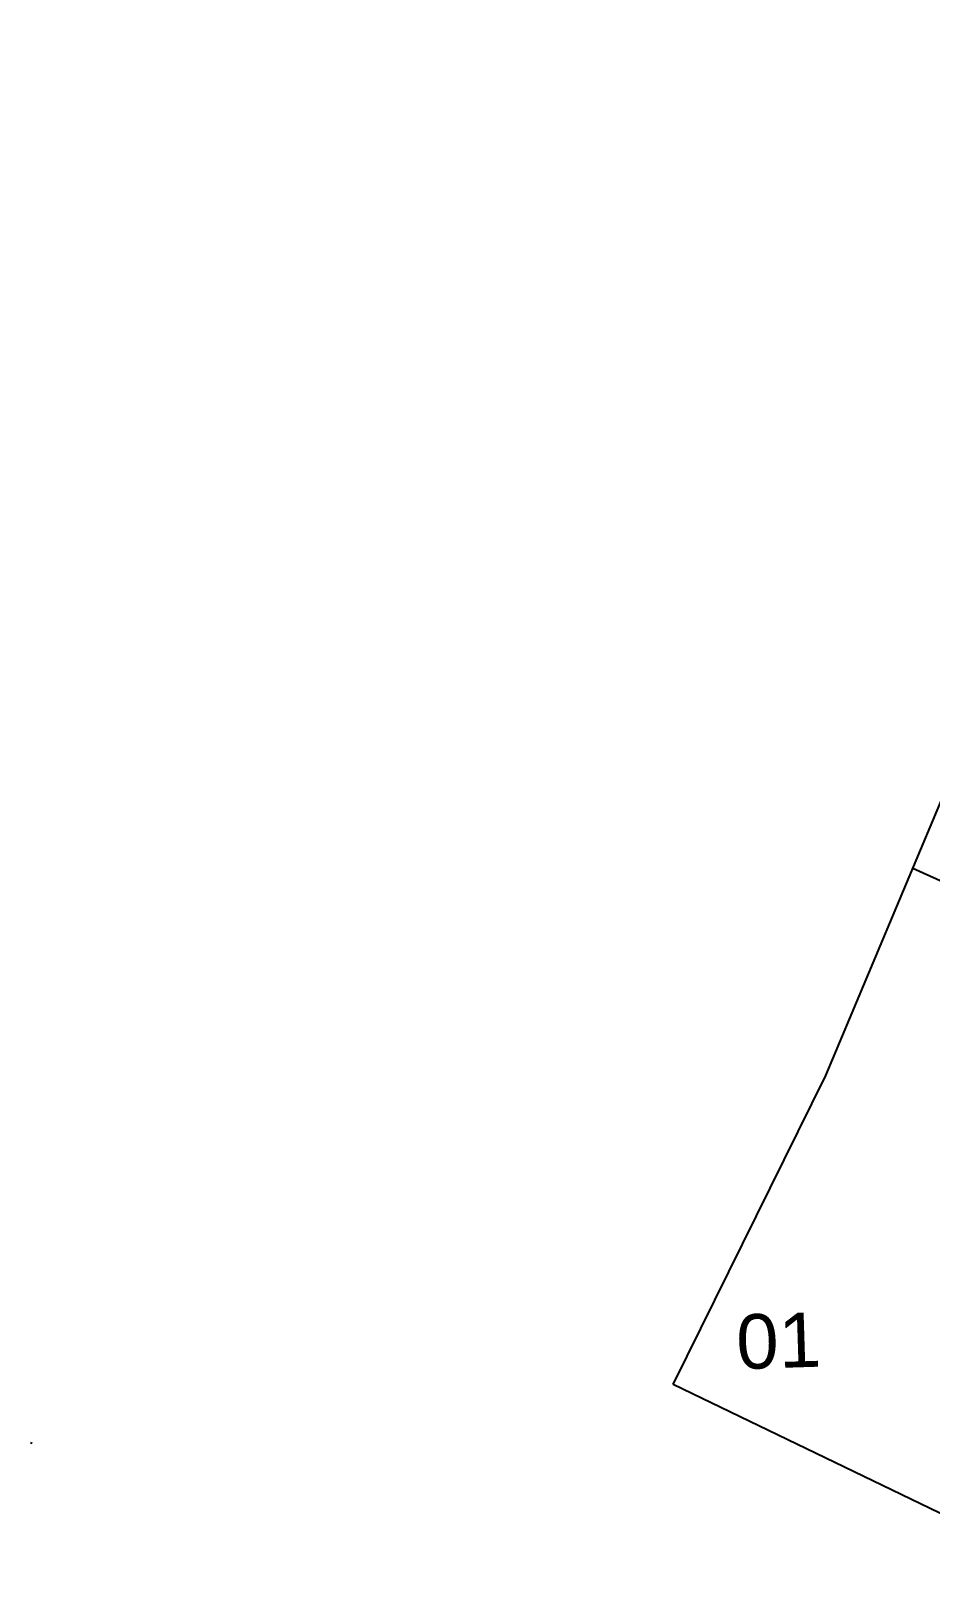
# Model space of a CAD drawing. Header units: millimetres. Extents: x 190 to 378, y 11 to 188.
# Drawn here: x 189.7 to 231, y 114.4 to 185.6 of the extents above; entities that cross this region are included whole.
import ezdxf

# ---------------------------------------------------------------- set-up
doc = ezdxf.new("R2010")
doc.units = ezdxf.units.MM
doc.styles.get("Standard").update_dxf_attribs({"font": 'arial.ttf'})

msp = doc.modelspace()

# ---------------------------------------------------------------- linework, layer by layer
msp.add_line((189.727, 120.776), (189.771, 120.865))
for points in [[(219.153, 123.502), (226.152, 137.667), (235.4, 159.684), (235.4, 185.477), (240.037, 185.563)], [(242.413, 141.632), (230.143, 147.168)], [(247.734, 133.571), (237.905, 114.447), (219.153, 123.502)]]:
    msp.add_lwpolyline(points)

# ---------------------------------------------------------------- texts
msp.add_text('01', height=2.5, rotation=1.7996).set_placement((222.09, 124.201))

doc.saveas('drawing.dxf')
